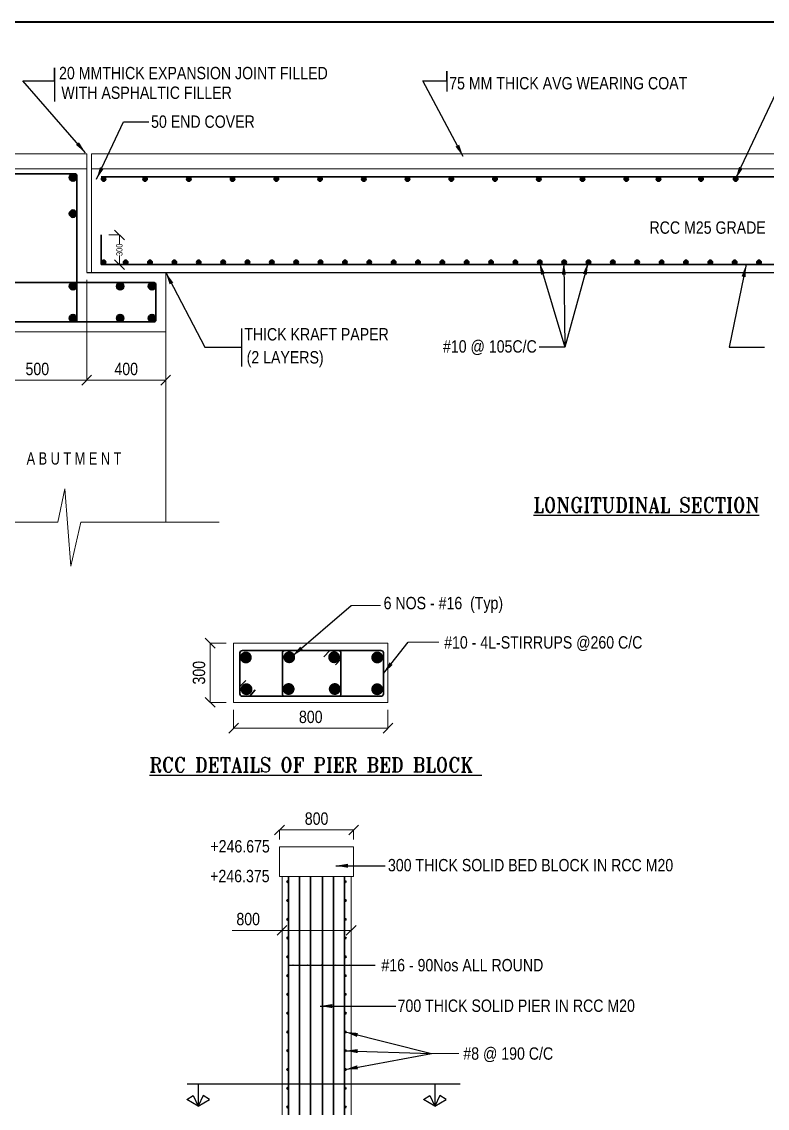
# Model space of a CAD drawing. Header units: millimetres. Extents: x 909709 to 971015, y -310804 to -265208.
# Drawn here: x 923949 to 939047, y -287199 to -265208 of the extents above; entities that cross this region are included whole.
import ezdxf
from ezdxf.enums import TextEntityAlignment as Align

# ---------------------------------------------------------------- set-up
doc = ezdxf.new("R2010")
doc.units = ezdxf.units.MM
doc.header["$LTSCALE"] = 300
doc.header["$MEASUREMENT"] = 0
for name, color, linetype, lineweight in [('DWG TEXT', 3, 'Continuous', 25), ('elevations', 7, 'Continuous', 25), ('MAIN', 7, 'Continuous', 25)]:
    doc.layers.add(name, color=color, linetype=linetype, lineweight=lineweight)
doc.layers.add('steel', color=7, linetype='Continuous')
doc.styles.add('ARIAL NARROW', font='ARIALN.TTF', dxfattribs={"height": 250})
doc.styles.add('arn', font='ARIALN.TTF')
doc.styles.add('ROMANT', font='romant')
doc.styles.add('SEC', font='ARIALN.TTF', dxfattribs={"height": 125})
doc.dimstyles.new('REIN FORCE', dxfattribs={"dimtxt": 125, "dimasz": 200, "dimexe": 1.25, "dimexo": 150, "dimtad": 0, "dimdec": 1, "dimlfac": 0.5, "dimdsep": 46, "dimtxsty": 'SEC', "dimblk": 'OBLIQUE', "dimcen": 2.5, "dimdle": 1.25, "dimclrd": 6, "dimclre": 5, "dimclrt": 1, "dimadec": 0, "dimazin": 0, "dimtfac": 1, "dimtdec": 1, "dimtmove": 0, "dimatfit": 3, "dimfxl": 1, "dimlwd": 15, "dimlwe": 13, "dimarcsym": 0})
doc.dimstyles.new('REIN FORCE 2', dxfattribs={"dimtxt": 250, "dimasz": 200, "dimexe": 1.25, "dimexo": 150, "dimgap": 100, "dimtad": 1, "dimdec": 1, "dimlfac": 0.5, "dimdsep": 46, "dimtxsty": 'ARIAL NARROW', "dimblk": 'OBLIQUE', "dimcen": 2.5, "dimdle": 1.25, "dimadec": 0, "dimazin": 0, "dimtfac": 1, "dimtdec": 1, "dimtmove": 0, "dimatfit": 3, "dimfxl": 1, "dimlwd": 15, "dimlwe": 13, "dimarcsym": 0})
doc.dimstyles.new('STANDARD$7', dxfattribs={"dimtxt": 2, "dimasz": 2, "dimexe": 1.25, "dimexo": 0.625, "dimtad": 1, "dimdec": 0, "dimlfac": 0.5, "dimdsep": 46, "dimtxsty": 'ARIAL NARROW', "dimcen": 2.5, "dimdle": 0.1, "dimse1": 1, "dimse2": 1, "dimadec": 0, "dimazin": 0, "dimtfac": 1, "dimtdec": 0, "dimtmove": 0, "dimatfit": 3, "dimfxl": 1, "dimtolj": 1, "dimtzin": 0, "dimarcsym": 0})

# ---------------------------------------------------------------- blocks, each defined once
blk = doc.blocks.new('_Oblique')
at = {"color": 0, "linetype": 'ByBlock', "lineweight": -2}
blk.add_line((-0.5, -0.5), (0.5, 0.5), dxfattribs=at)
blk = doc.blocks.new('*D40')
at = {"layer": 'Defpoints', "color": 0, "linetype": 'ByBlock', "transparency": 16777216}
for p in [(929170, -281566), (929170, -281907), (930670, -281907)]:
    blk.add_point(p, dxfattribs=at)
at = {"layer": 'MAIN', "color": 0, "linetype": 'Continuous', "lineweight": 15, "transparency": 16777216}
blk.add_line((930671, -281566), (929169, -281566), dxfattribs=at)
at = {"layer": 'MAIN', "color": 0, "linetype": 'ByBlock', "lineweight": 13, "transparency": 16777216}
for p, q in [((929170, -281757), (929170, -281565)), ((930670, -281757), (930670, -281565))]:
    blk.add_line(p, q, dxfattribs=at)
at = {"layer": 'MAIN', "color": 0, "linetype": 'ByBlock', "lineweight": 15, "transparency": 16777216, "xscale": 200, "yscale": 200, "zscale": 200, "rotation": 180}
blk.add_blockref('_Oblique', (929170, -281566), dxfattribs=at)
at = {"layer": 'MAIN', "color": 0, "linetype": 'ByBlock', "lineweight": 15, "transparency": 16777216, "xscale": 200, "yscale": 200, "zscale": 200}
blk.add_blockref('_Oblique', (930670, -281566), dxfattribs=at)
at = {"layer": 'MAIN', "color": 0, "linetype": 'ByBlock', "transparency": 16777216, "insert": (929920, -281338), "char_height": 250, "attachment_point": 5, "style": 'ARIAL NARROW'}
blk.add_mtext('800', dxfattribs=at)
blk = doc.blocks.new('*D57')
at = {"layer": 'Defpoints', "color": 0, "linetype": 'ByBlock', "transparency": 16777216}
for p in [(925561, -269524), (925561, -270124), (925927, -270124)]:
    blk.add_point(p, dxfattribs=at)
at = {"layer": 'MAIN', "color": 5, "linetype": 'ByBlock', "lineweight": 13, "transparency": 16777216}
for p, q in [((925711, -269524), (925928, -269524)), ((925711, -270124), (925928, -270124))]:
    blk.add_line(p, q, dxfattribs=at)
at = {"layer": 'MAIN', "color": 6, "linetype": 'Continuous', "lineweight": 15, "transparency": 16777216}
for p, q in [((925927, -269523), (925927, -269711)), ((925927, -270126), (925927, -269938))]:
    blk.add_line(p, q, dxfattribs=at)
at = {"layer": 'MAIN', "color": 6, "linetype": 'ByBlock', "lineweight": 15, "transparency": 16777216, "xscale": 200, "yscale": 200, "zscale": 200}
for p, rotation in [((925927, -269524), 90), ((925927, -270124), 270)]:
    blk.add_blockref('_Oblique', p, dxfattribs=dict(at, rotation=rotation))
at = {"layer": 'MAIN', "color": 1, "linetype": 'ByBlock', "transparency": 16777216, "insert": (925927, -269824), "char_height": 125, "attachment_point": 5, "rotation": 90, "style": 'SEC'}
blk.add_mtext('300', dxfattribs=at)
blk = doc.blocks.new('*D58')
at = {"layer": 'Defpoints', "color": 0, "linetype": 'ByBlock', "transparency": 16777216}
for p in [(930620, -283598), (929220, -283728), (930620, -283728)]:
    blk.add_point(p, dxfattribs=at)
at = {"layer": 'MAIN', "color": 0, "linetype": 'Continuous', "lineweight": 15, "transparency": 16777216}
for p, q in [((929220, -283598), (928208, -283598)), ((930620, -283598), (929219, -283598))]:
    blk.add_line(p, q, dxfattribs=at)
at = {"layer": 'MAIN', "color": 0, "linetype": 'ByBlock', "lineweight": 13, "transparency": 16777216}
for p, q in [((929220, -283578), (929220, -283597)), ((930620, -283578), (930620, -283597))]:
    blk.add_line(p, q, dxfattribs=at)
at = {"layer": 'MAIN', "color": 0, "linetype": 'ByBlock', "lineweight": 15, "transparency": 16777216, "xscale": 200, "yscale": 200, "zscale": 200, "rotation": 180}
blk.add_blockref('_Oblique', (929220, -283598), dxfattribs=at)
at = {"layer": 'MAIN', "color": 0, "linetype": 'ByBlock', "lineweight": 15, "transparency": 16777216, "xscale": 200, "yscale": 200, "zscale": 200}
blk.add_blockref('_Oblique', (930620, -283598), dxfattribs=at)
at = {"layer": 'MAIN', "color": 0, "linetype": 'ByBlock', "transparency": 16777216, "insert": (928535, -283371), "char_height": 250, "attachment_point": 5, "style": 'ARIAL NARROW'}
blk.add_mtext('800', dxfattribs=at)
blk = doc.blocks.new('*D55')
at = {"layer": 'Defpoints', "color": 0, "linetype": 'ByBlock', "transparency": 16777216}
for p in [(928240, -278984), (931365, -278984), (928240, -279506)]:
    blk.add_point(p, dxfattribs=at)
at = {"layer": 'MAIN', "color": 0, "linetype": 'ByBlock', "lineweight": 13, "transparency": 16777216}
for p, q in [((928240, -279134), (928240, -279508)), ((931365, -279134), (931365, -279508))]:
    blk.add_line(p, q, dxfattribs=at)
at = {"layer": 'MAIN', "color": 0, "linetype": 'Continuous', "lineweight": 15, "transparency": 16777216}
blk.add_line((931366, -279506), (928238, -279506), dxfattribs=at)
at = {"layer": 'MAIN', "color": 0, "linetype": 'ByBlock', "lineweight": 15, "transparency": 16777216, "xscale": 200, "yscale": 200, "zscale": 200, "rotation": 180}
blk.add_blockref('_Oblique', (928240, -279506), dxfattribs=at)
at = {"layer": 'MAIN', "color": 0, "linetype": 'ByBlock', "lineweight": 15, "transparency": 16777216, "xscale": 200, "yscale": 200, "zscale": 200}
blk.add_blockref('_Oblique', (931365, -279506), dxfattribs=at)
at = {"layer": 'MAIN', "color": 0, "linetype": 'ByBlock', "transparency": 16777216, "insert": (929802, -279279), "char_height": 250, "attachment_point": 5, "style": 'ARIAL NARROW'}
blk.add_mtext('800', dxfattribs=at)
blk = doc.blocks.new('*D56')
at = {"layer": 'Defpoints', "color": 0, "linetype": 'ByBlock', "transparency": 16777216}
for p in [(927766, -277784), (928240, -277784), (928240, -278984)]:
    blk.add_point(p, dxfattribs=at)
at = {"layer": 'MAIN', "color": 0, "linetype": 'ByBlock', "lineweight": 13, "transparency": 16777216}
for p, q in [((928090, -277784), (927765, -277784)), ((928090, -278984), (927765, -278984))]:
    blk.add_line(p, q, dxfattribs=at)
at = {"layer": 'MAIN', "color": 0, "linetype": 'Continuous', "lineweight": 15, "transparency": 16777216}
blk.add_line((927766, -278985), (927766, -277783), dxfattribs=at)
at = {"layer": 'MAIN', "color": 0, "linetype": 'ByBlock', "lineweight": 15, "transparency": 16777216, "xscale": 200, "yscale": 200, "zscale": 200}
for p, rotation in [((927766, -277784), 90), ((927766, -278984), 270)]:
    blk.add_blockref('_Oblique', p, dxfattribs=dict(at, rotation=rotation))
at = {"layer": 'MAIN', "color": 0, "linetype": 'ByBlock', "transparency": 16777216, "insert": (927539, -278384), "char_height": 250, "attachment_point": 5, "rotation": 90, "style": 'ARIAL NARROW'}
blk.add_mtext('300', dxfattribs=at)
blk = doc.blocks.new('*D46')
at = {"layer": 'Defpoints', "color": 0, "linetype": 'ByBlock', "transparency": 16777216}
for p in [(925265, -270284), (923265, -271484), (925265, -272464)]:
    blk.add_point(p, dxfattribs=at)
at = {"layer": 'MAIN', "color": 0, "linetype": 'ByBlock', "lineweight": 13, "transparency": 16777216}
for p, q in [((925265, -270434), (925265, -272466)), ((923265, -271634), (923265, -272466))]:
    blk.add_line(p, q, dxfattribs=at)
at = {"layer": 'MAIN', "color": 0, "linetype": 'Continuous', "lineweight": 15, "transparency": 16777216}
blk.add_line((923264, -272464), (925266, -272464), dxfattribs=at)
at = {"layer": 'MAIN', "color": 0, "linetype": 'ByBlock', "lineweight": 15, "transparency": 16777216, "xscale": 200, "yscale": 200, "zscale": 200, "rotation": 180}
blk.add_blockref('_Oblique', (923265, -272464), dxfattribs=at)
at = {"layer": 'MAIN', "color": 0, "linetype": 'ByBlock', "lineweight": 15, "transparency": 16777216, "xscale": 200, "yscale": 200, "zscale": 200}
blk.add_blockref('_Oblique', (925265, -272464), dxfattribs=at)
at = {"layer": 'MAIN', "color": 0, "linetype": 'ByBlock', "transparency": 16777216, "insert": (924265, -272237), "char_height": 250, "attachment_point": 5, "style": 'ARIAL NARROW'}
blk.add_mtext('500', dxfattribs=at)
blk = doc.blocks.new('*D47')
at = {"layer": 'Defpoints', "color": 0, "linetype": 'ByBlock', "transparency": 16777216}
for p in [(925265, -270924), (926865, -271484), (926865, -272464)]:
    blk.add_point(p, dxfattribs=at)
at = {"layer": 'MAIN', "color": 0, "linetype": 'ByBlock', "lineweight": 13, "transparency": 16777216}
for p, q in [((925265, -271074), (925265, -272466)), ((926865, -271634), (926865, -272466))]:
    blk.add_line(p, q, dxfattribs=at)
at = {"layer": 'MAIN', "color": 0, "linetype": 'Continuous', "lineweight": 15, "transparency": 16777216}
blk.add_line((925264, -272464), (926866, -272464), dxfattribs=at)
at = {"layer": 'MAIN', "color": 0, "linetype": 'ByBlock', "lineweight": 15, "transparency": 16777216, "xscale": 200, "yscale": 200, "zscale": 200, "rotation": 180}
blk.add_blockref('_Oblique', (925265, -272464), dxfattribs=at)
at = {"layer": 'MAIN', "color": 0, "linetype": 'ByBlock', "lineweight": 15, "transparency": 16777216, "xscale": 200, "yscale": 200, "zscale": 200}
blk.add_blockref('_Oblique', (926865, -272464), dxfattribs=at)
at = {"layer": 'MAIN', "color": 0, "linetype": 'ByBlock', "transparency": 16777216, "insert": (926065, -272237), "char_height": 250, "attachment_point": 5, "style": 'ARIAL NARROW'}
blk.add_mtext('400', dxfattribs=at)

msp = doc.modelspace()

# ---------------------------------------------------------------- hatches: boundary and pattern name
at = {"layer": 'steel', "linetype": 'ByBlock', "lineweight": 35}
for points in [[(925062.33, -268361.67), (925062.33, -268361.3, 0.41348564), (924987.33, -268286.49, 1), (924987.33, -268436.49, 0.41348564)], [(925062.33, -268361.67), (925062.33, -268361.3, 0.41348564), (924987.33, -268286.49, 1), (924987.33, -268436.49, 0.41348564)], [(925562.32, -268390.73), (925562.32, -268390.5, -0.41348564), (925607.32, -268345.61, -1), (925607.32, -268435.61, -0.41348564)], [(925562.32, -268390.73), (925562.32, -268390.5, -0.41348564), (925607.32, -268345.61, -1), (925607.32, -268435.61, -0.41348564)], [(926401.7, -268390.73), (926401.7, -268390.5, -0.41348564), (926446.7, -268345.61, -1), (926446.7, -268435.61, -0.41348564)], [(926401.7, -268390.73), (926401.7, -268390.5, -0.41348564), (926446.7, -268345.61, -1), (926446.7, -268435.61, -0.41348564)], [(927287.58, -268390.73), (927287.58, -268390.5, -0.41348564), (927332.58, -268345.61, -1), (927332.58, -268435.61, -0.41348564)], [(927287.58, -268390.73), (927287.58, -268390.5, -0.41348564), (927332.58, -268345.61, -1), (927332.58, -268435.61, -0.41348564)], [(928173.46, -268390.73), (928173.46, -268390.5, -0.41348564), (928218.46, -268345.61, -1), (928218.46, -268435.61, -0.41348564)], [(928173.46, -268390.73), (928173.46, -268390.5, -0.41348564), (928218.46, -268345.61, -1), (928218.46, -268435.61, -0.41348564)], [(929059.34, -268390.73), (929059.34, -268390.5, -0.41348564), (929104.34, -268345.61, -1), (929104.34, -268435.61, -0.41348564)], [(929059.34, -268390.73), (929059.34, -268390.5, -0.41348564), (929104.34, -268345.61, -1), (929104.34, -268435.61, -0.41348564)], [(929945.21, -268390.73), (929945.21, -268390.5, -0.41348564), (929990.21, -268345.61, -1), (929990.21, -268435.61, -0.41348564)], [(929945.21, -268390.73), (929945.21, -268390.5, -0.41348564), (929990.21, -268345.61, -1), (929990.21, -268435.61, -0.41348564)], [(930831.09, -268390.73), (930831.09, -268390.5, -0.41348564), (930876.09, -268345.61, -1), (930876.09, -268435.61, -0.41348564)], [(930831.09, -268390.73), (930831.09, -268390.5, -0.41348564), (930876.09, -268345.61, -1), (930876.09, -268435.61, -0.41348564)], [(931716.97, -268390.73), (931716.97, -268390.5, -0.41348564), (931761.97, -268345.61, -1), (931761.97, -268435.61, -0.41348564)], [(931716.97, -268390.73), (931716.97, -268390.5, -0.41348564), (931761.97, -268345.61, -1), (931761.97, -268435.61, -0.41348564)], [(932602.85, -268390.73), (932602.85, -268390.5, -0.41348564), (932647.85, -268345.61, -1), (932647.85, -268435.61, -0.41348564)], [(932602.85, -268390.73), (932602.85, -268390.5, -0.41348564), (932647.85, -268345.61, -1), (932647.85, -268435.61, -0.41348564)], [(933488.72, -268390.73), (933488.72, -268390.5, -0.41348564), (933533.72, -268345.61, -1), (933533.72, -268435.61, -0.41348564)], [(933488.72, -268390.73), (933488.72, -268390.5, -0.41348564), (933533.72, -268345.61, -1), (933533.72, -268435.61, -0.41348564)], [(934374.6, -268390.73), (934374.6, -268390.5, -0.41348564), (934419.6, -268345.61, -1), (934419.6, -268435.61, -0.41348564)], [(934374.6, -268390.73), (934374.6, -268390.5, -0.41348564), (934419.6, -268345.61, -1), (934419.6, -268435.61, -0.41348564)], [(935260.48, -268390.73), (935260.48, -268390.5, -0.41348564), (935305.48, -268345.61, -1), (935305.48, -268435.61, -0.41348564)], [(935260.48, -268390.73), (935260.48, -268390.5, -0.41348564), (935305.48, -268345.61, -1), (935305.48, -268435.61, -0.41348564)], [(936146.36, -268390.73), (936146.36, -268390.5, -0.41348564), (936191.36, -268345.61, -1), (936191.36, -268435.61, -0.41348564)], [(936146.36, -268390.73), (936146.36, -268390.5, -0.41348564), (936191.36, -268345.61, -1), (936191.36, -268435.61, -0.41348564)], [(936798.82, -268390.73), (936798.82, -268390.5, -0.41348564), (936843.82, -268345.61, -1), (936843.82, -268435.61, -0.41348564)], [(936798.82, -268390.73), (936798.82, -268390.5, -0.41348564), (936843.82, -268345.61, -1), (936843.82, -268435.61, -0.41348564)], [(937749.97, -268390.73), (937749.97, -268390.5, 0.41348564), (937704.97, -268345.61, 1), (937704.97, -268435.61, 0.41348564)], [(937749.97, -268390.73), (937749.97, -268390.5, 0.41348564), (937704.97, -268345.61, 1), (937704.97, -268435.61, 0.41348564)], [(938451.05, -268390.73), (938451.05, -268390.5, 0.41348564), (938406.05, -268345.61, 1), (938406.05, -268435.61, 0.41348564)], [(938451.05, -268390.73), (938451.05, -268390.5, 0.41348564), (938406.05, -268345.61, 1), (938406.05, -268435.61, 0.41348564)], [(925062.33, -269092.71), (925062.33, -269093.09, -0.41348564), (924987.33, -269167.9, -1), (924987.33, -269017.9, -0.41348564)], [(925062.33, -269092.71), (925062.33, -269093.09, -0.41348564), (924987.33, -269167.9, -1), (924987.33, -269017.9, -0.41348564)], [(925562.32, -270077.88), (925562.32, -270078.11, 0.41348564), (925607.32, -270122.99, 1), (925607.32, -270032.99, 0.41348564)], [(925562.32, -270077.88), (925562.32, -270078.11, 0.41348564), (925607.32, -270122.99, 1), (925607.32, -270032.99, 0.41348564)], [(926099.1, -270077.88), (926099.1, -270078.11, -0.41348564), (926054.1, -270122.99, -1), (926054.1, -270032.99, -0.41348564)], [(926099.1, -270077.88), (926099.1, -270078.11, -0.41348564), (926054.1, -270122.99, -1), (926054.1, -270032.99, -0.41348564)], [(926592.37, -270077.88), (926592.37, -270078.11, -0.41348564), (926547.37, -270122.99, -1), (926547.37, -270032.99, -0.41348564)], [(926592.37, -270077.88), (926592.37, -270078.11, -0.41348564), (926547.37, -270122.99, -1), (926547.37, -270032.99, -0.41348564)], [(927085.64, -270077.88), (927085.64, -270078.11, -0.41348564), (927040.64, -270122.99, -1), (927040.64, -270032.99, -0.41348564)], [(927085.64, -270077.88), (927085.64, -270078.11, -0.41348564), (927040.64, -270122.99, -1), (927040.64, -270032.99, -0.41348564)], [(927578.92, -270077.88), (927578.92, -270078.11, -0.41348564), (927533.92, -270122.99, -1), (927533.92, -270032.99, -0.41348564)], [(927578.92, -270077.88), (927578.92, -270078.11, -0.41348564), (927533.92, -270122.99, -1), (927533.92, -270032.99, -0.41348564)], [(928072.19, -270077.88), (928072.19, -270078.11, -0.41348564), (928027.19, -270122.99, -1), (928027.19, -270032.99, -0.41348564)], [(928072.19, -270077.88), (928072.19, -270078.11, -0.41348564), (928027.19, -270122.99, -1), (928027.19, -270032.99, -0.41348564)], [(928565.46, -270077.88), (928565.46, -270078.11, -0.41348564), (928520.46, -270122.99, -1), (928520.46, -270032.99, -0.41348564)], [(928565.46, -270077.88), (928565.46, -270078.11, -0.41348564), (928520.46, -270122.99, -1), (928520.46, -270032.99, -0.41348564)], [(929058.74, -270077.88), (929058.74, -270078.11, -0.41348564), (929013.74, -270122.99, -1), (929013.74, -270032.99, -0.41348564)], [(929058.74, -270077.88), (929058.74, -270078.11, -0.41348564), (929013.74, -270122.99, -1), (929013.74, -270032.99, -0.41348564)], [(929552.01, -270077.88), (929552.01, -270078.11, -0.41348564), (929507.01, -270122.99, -1), (929507.01, -270032.99, -0.41348564)], [(929552.01, -270077.88), (929552.01, -270078.11, -0.41348564), (929507.01, -270122.99, -1), (929507.01, -270032.99, -0.41348564)], [(930045.28, -270077.88), (930045.28, -270078.11, -0.41348564), (930000.28, -270122.99, -1), (930000.28, -270032.99, -0.41348564)], [(930045.28, -270077.88), (930045.28, -270078.11, -0.41348564), (930000.28, -270122.99, -1), (930000.28, -270032.99, -0.41348564)], [(930045.28, -270077.88), (930045.28, -270078.11, -0.41348564), (930000.28, -270122.99, -1), (930000.28, -270032.99, -0.41348564)], [(930045.28, -270077.88), (930045.28, -270078.11, -0.41348564), (930000.28, -270122.99, -1), (930000.28, -270032.99, -0.41348564)], [(930538.55, -270077.88), (930538.55, -270078.11, -0.41348564), (930493.55, -270122.99, -1), (930493.55, -270032.99, -0.41348564)], [(930538.55, -270077.88), (930538.55, -270078.11, -0.41348564), (930493.55, -270122.99, -1), (930493.55, -270032.99, -0.41348564)], [(931031.83, -270077.88), (931031.83, -270078.11, -0.41348564), (930986.83, -270122.99, -1), (930986.83, -270032.99, -0.41348564)], [(931031.83, -270077.88), (931031.83, -270078.11, -0.41348564), (930986.83, -270122.99, -1), (930986.83, -270032.99, -0.41348564)], [(931525.1, -270077.88), (931525.1, -270078.11, -0.41348564), (931480.1, -270122.99, -1), (931480.1, -270032.99, -0.41348564)], [(931525.1, -270077.88), (931525.1, -270078.11, -0.41348564), (931480.1, -270122.99, -1), (931480.1, -270032.99, -0.41348564)], [(932018.37, -270077.88), (932018.37, -270078.11, -0.41348564), (931973.37, -270122.99, -1), (931973.37, -270032.99, -0.41348564)], [(932018.37, -270077.88), (932018.37, -270078.11, -0.41348564), (931973.37, -270122.99, -1), (931973.37, -270032.99, -0.41348564)], [(932511.64, -270077.88), (932511.64, -270078.11, -0.41348564), (932466.64, -270122.99, -1), (932466.64, -270032.99, -0.41348564)], [(932511.64, -270077.88), (932511.64, -270078.11, -0.41348564), (932466.64, -270122.99, -1), (932466.64, -270032.99, -0.41348564)], [(933004.92, -270077.88), (933004.92, -270078.11, -0.41348564), (932959.92, -270122.99, -1), (932959.92, -270032.99, -0.41348564)], [(933004.92, -270077.88), (933004.92, -270078.11, -0.41348564), (932959.92, -270122.99, -1), (932959.92, -270032.99, -0.41348564)], [(933498.19, -270077.88), (933498.19, -270078.11, -0.41348564), (933453.19, -270122.99, -1), (933453.19, -270032.99, -0.41348564)], [(933498.19, -270077.88), (933498.19, -270078.11, -0.41348564), (933453.19, -270122.99, -1), (933453.19, -270032.99, -0.41348564)], [(933991.46, -270077.88), (933991.46, -270078.11, -0.41348564), (933946.46, -270122.99, -1), (933946.46, -270032.99, -0.41348564)], [(933991.46, -270077.88), (933991.46, -270078.11, -0.41348564), (933946.46, -270122.99, -1), (933946.46, -270032.99, -0.41348564)], [(934484.74, -270077.88), (934484.74, -270078.11, -0.41348564), (934439.74, -270122.99, -1), (934439.74, -270032.99, -0.41348564)], [(934484.74, -270077.88), (934484.74, -270078.11, -0.41348564), (934439.74, -270122.99, -1), (934439.74, -270032.99, -0.41348564)], [(934978.01, -270077.88), (934978.01, -270078.11, -0.41348564), (934933.01, -270122.99, -1), (934933.01, -270032.99, -0.41348564)], [(934978.01, -270077.88), (934978.01, -270078.11, -0.41348564), (934933.01, -270122.99, -1), (934933.01, -270032.99, -0.41348564)], [(935471.28, -270077.88), (935471.28, -270078.11, -0.41348564), (935426.28, -270122.99, -1), (935426.28, -270032.99, -0.41348564)], [(935471.28, -270077.88), (935471.28, -270078.11, -0.41348564), (935426.28, -270122.99, -1), (935426.28, -270032.99, -0.41348564)], [(935964.55, -270077.88), (935964.55, -270078.11, -0.41348564), (935919.55, -270122.99, -1), (935919.55, -270032.99, -0.41348564)], [(935964.55, -270077.88), (935964.55, -270078.11, -0.41348564), (935919.55, -270122.99, -1), (935919.55, -270032.99, -0.41348564)], [(935964.55, -270077.88), (935964.55, -270078.11, -0.41348564), (935919.55, -270122.99, -1), (935919.55, -270032.99, -0.41348564)], [(935964.55, -270077.88), (935964.55, -270078.11, -0.41348564), (935919.55, -270122.99, -1), (935919.55, -270032.99, -0.41348564)], [(936457.83, -270077.88), (936457.83, -270078.11, -0.41348564), (936412.83, -270122.99, -1), (936412.83, -270032.99, -0.41348564)], [(936457.83, -270077.88), (936457.83, -270078.11, -0.41348564), (936412.83, -270122.99, -1), (936412.83, -270032.99, -0.41348564)], [(936951.1, -270077.88), (936951.1, -270078.11, -0.41348564), (936906.1, -270122.99, -1), (936906.1, -270032.99, -0.41348564)], [(936951.1, -270077.88), (936951.1, -270078.11, -0.41348564), (936906.1, -270122.99, -1), (936906.1, -270032.99, -0.41348564)], [(937444.37, -270077.88), (937444.37, -270078.11, -0.41348564), (937399.37, -270122.99, -1), (937399.37, -270032.99, -0.41348564)], [(937444.37, -270077.88), (937444.37, -270078.11, -0.41348564), (937399.37, -270122.99, -1), (937399.37, -270032.99, -0.41348564)], [(937937.64, -270077.88), (937937.64, -270078.11, -0.41348564), (937892.64, -270122.99, -1), (937892.64, -270032.99, -0.41348564)], [(937937.64, -270077.88), (937937.64, -270078.11, -0.41348564), (937892.64, -270122.99, -1), (937892.64, -270032.99, -0.41348564)], [(938430.92, -270077.88), (938430.92, -270078.11, -0.41348564), (938385.92, -270122.99, -1), (938385.92, -270032.99, -0.41348564)], [(938430.92, -270077.88), (938430.92, -270078.11, -0.41348564), (938385.92, -270122.99, -1), (938385.92, -270032.99, -0.41348564)], [(938924.19, -270077.88), (938924.19, -270078.11, -0.41348564), (938879.19, -270122.99, -1), (938879.19, -270032.99, -0.41348564)], [(938924.19, -270077.88), (938924.19, -270078.11, -0.41348564), (938879.19, -270122.99, -1), (938879.19, -270032.99, -0.41348564)], [(925062.33, -270561.67), (925062.33, -270561.3, 0.41348564), (924987.33, -270486.49, 1), (924987.33, -270636.49, 0.41348564)], [(925062.33, -270561.67), (925062.33, -270561.3, 0.41348564), (924987.33, -270486.49, 1), (924987.33, -270636.49, 0.41348564)], [(925867.32, -270561.67), (925867.32, -270561.3, -0.41348564), (925942.32, -270486.49, -1), (925942.32, -270636.49, -0.41348564)], [(925867.32, -270561.67), (925867.32, -270561.3, -0.41348564), (925942.32, -270486.49, -1), (925942.32, -270636.49, -0.41348564)], [(926662.33, -270561.67), (926662.33, -270561.3, 0.41348564), (926587.33, -270486.49, 1), (926587.33, -270636.49, 0.41348564)], [(926662.33, -270561.67), (926662.33, -270561.3, 0.41348564), (926587.33, -270486.49, 1), (926587.33, -270636.49, 0.41348564)], [(925062.33, -271206.94), (925062.33, -271207.31, -0.41348564), (924987.33, -271282.12, -1), (924987.33, -271132.12, -0.41348564)], [(925062.33, -271206.94), (925062.33, -271207.31, -0.41348564), (924987.33, -271282.12, -1), (924987.33, -271132.12, -0.41348564)], [(925867.32, -271206.94), (925867.32, -271207.31, 0.41348564), (925942.32, -271282.12, 1), (925942.32, -271132.12, 0.41348564)], [(925867.32, -271206.94), (925867.32, -271207.31, 0.41348564), (925942.32, -271282.12, 1), (925942.32, -271132.12, 0.41348564)], [(926662.33, -271206.94), (926662.33, -271207.31, -0.41348564), (926587.33, -271282.12, -1), (926587.33, -271132.12, -0.41348564)], [(926662.33, -271206.94), (926662.33, -271207.31, -0.41348564), (926587.33, -271282.12, -1), (926587.33, -271132.12, -0.41348564)], [(929351.92, -282614.35, 1), (929319.92, -282614.35, 1)], [(930519.92, -282614.35, 1), (930487.92, -282614.35, 1)], [(929351.92, -282994.35, 1), (929319.92, -282994.35, 1)], [(930519.92, -282994.35, 1), (930487.92, -282994.35, 1)], [(929351.92, -283374.35, 1), (929319.92, -283374.35, 1)], [(930519.92, -283374.35, 1), (930487.92, -283374.35, 1)], [(929351.92, -283754.35, 1), (929319.92, -283754.35, 1)], [(930519.92, -283754.35, 1), (930487.92, -283754.35, 1)], [(929351.92, -284134.35, 1), (929319.92, -284134.35, 1)], [(930519.92, -284134.35, 1), (930487.92, -284134.35, 1)], [(929351.92, -284514.35, 1), (929319.92, -284514.35, 1)], [(930519.92, -284514.35, 1), (930487.92, -284514.35, 1)], [(929351.92, -284894.35, 1), (929319.92, -284894.35, 1)], [(930519.92, -284894.35, 1), (930487.92, -284894.35, 1)], [(929351.92, -285274.35, 1), (929319.92, -285274.35, 1)], [(930519.92, -285274.35, 1), (930487.92, -285274.35, 1)], [(929351.92, -285654.35, 1), (929319.92, -285654.35, 1)], [(930519.92, -285654.35, 1), (930487.92, -285654.35, 1)], [(929351.92, -286034.35, 1), (929319.92, -286034.35, 1)], [(930519.92, -286034.35, 1), (930487.92, -286034.35, 1)], [(929351.92, -286414.35, 1), (929319.92, -286414.35, 1)], [(930519.92, -286414.35, 1), (930487.92, -286414.35, 1)], [(929351.92, -286794.35, 1), (929319.92, -286794.35, 1)], [(930519.92, -286794.35, 1), (930487.92, -286794.35, 1)], [(929351.92, -287174.35, 1), (929319.92, -287174.35, 1)], [(930519.92, -287174.35, 1), (930487.92, -287174.35, 1)]]:
    msp.add_hatch(color=0, dxfattribs=at).paths.add_polyline_path(points)

# ---------------------------------------------------------------- linework, layer by layer
at = {"layer": 'DWG TEXT', "color": 0, "linetype": 'ByBlock'}
msp.add_line((928400.32, -271420.2), (928400.32, -272183.69), dxfattribs=at)
at = {"layer": 'MAIN', "color": 0, "lineweight": 40}
msp.add_line((909708.72, -265208.01), (971014.76, -265208.01), dxfattribs=at)
at = {"layer": 'MAIN', "color": 0, "linetype": 'ByBlock', "lineweight": 18}
for p, q in [((911264.83, -267884.3), (925264.83, -267884.3)), ((925264.83, -270284.3), (925264.83, -267884.3)), ((925360.83, -267884.3), (947464.83, -267884.3)), ((925360.83, -270284.3), (925360.83, -267884.3)), ((911264.83, -268184.3), (925264.83, -268184.3)), ((925360.83, -268184.3), (947464.83, -268184.3)), ((925264.83, -270284.3), (950482.43, -270284.3)), ((926864.83, -271484.3), (926864.83, -270284.3)), ((926864.83, -271484.3), (923264.83, -271484.3)), ((926864.83, -271484.3), (926864.83, -275334.76)), ((931364.55, -277783.83), (928239.55, -277783.83)), ((928239.55, -277783.83), (928239.55, -278983.83)), ((931364.55, -278983.83), (931364.55, -277783.83)), ((928239.55, -278983.83), (931364.55, -278983.83)), ((929169.92, -281907.04), (930669.92, -281906.99)), ((929169.92, -281907.04), (929169.92, -282507.04)), ((930669.92, -281906.99), (930669.92, -282506.99)), ((929169.92, -282507.04), (930669.92, -282506.99)), ((929219.92, -282507.03), (929219.92, -288779.58)), ((930619.92, -282506.99), (930619.92, -288779.58))]:
    msp.add_line(p, q, dxfattribs=at)
at = {"layer": 'MAIN', "color": 0, "linetype": 'ByBlock'}
for p, q in [((925264.83, -270284.3), (950482.43, -270284.3)), ((927298.8, -286703.08), (932825.32, -286703.08)), ((927523.54, -286703.08), (927523.54, -287159.66)), ((932316.12, -286703.08), (932316.12, -287159.66)), ((927295.79, -287020.57), (927423.18, -286942.1)), ((927423.18, -286942.1), (927523.54, -287159.66)), ((927623.9, -286942.1), (927523.54, -287159.66)), ((927751.29, -287020.57), (927623.9, -286942.1)), ((932088.36, -287020.57), (932215.76, -286942.1)), ((932215.76, -286942.1), (932316.12, -287159.66)), ((932416.48, -286942.1), (932316.12, -287159.66)), ((932543.87, -287020.57), (932416.48, -286942.1)), ((927523.54, -287159.66), (927295.79, -287020.57)), ((927523.54, -287159.66), (927751.29, -287020.57)), ((932316.12, -287159.66), (932088.36, -287020.57)), ((932316.12, -287159.66), (932543.87, -287020.57))]:
    msp.add_line(p, q, dxfattribs=at)
at = {"layer": 'MAIN', "color": 0, "lineweight": 9}
for p, q in [((924679, -275334.76), (924821.09, -274663.67)), ((924821.09, -274663.67), (924941.4, -276229.85)), ((924679, -275334.76), (921781.35, -275334.76)), ((924941.4, -276229.85), (925146.1, -275334.76)), ((925146.1, -275334.76), (927944.61, -275334.76)), ((930620.13, -277022.17), (931214.43, -277022.12)), ((931777.79, -277762.42), (932396.79, -277762.37)), ((932242.56, -286093.13), (932799.17, -286093.13))]:
    msp.add_line(p, q, dxfattribs=at)
at = {"layer": 'MAIN', "color": 0, "linetype": 'ByBlock'}
for p in [(926448.31, -268344.3), (927334.19, -268344.3), (928220.06, -268344.3), (929105.94, -268344.3), (929991.82, -268344.3), (930877.7, -268344.3), (931763.57, -268344.3), (932649.45, -268344.3), (933535.33, -268344.3), (934421.21, -268344.3), (935307.08, -268344.3), (936192.96, -268344.3), (936845.42, -268344.3), (937703.37, -268344.3), (938404.45, -268344.3), (926056.7, -270124.3), (926964, -270124.3), (927536.52, -270124.3), (927665.59, -270124.3), (928443.82, -270124.3), (929016.34, -270124.3), (929923.64, -270124.3), (930002.88, -270124.3), (930910.18, -270124.3), (931482.7, -270124.3), (931611.77, -270124.3), (932883.27, -270124.3), (933455.79, -270124.3), (933584.86, -270124.3), (934363.09, -270124.3), (934935.61, -270124.3), (935842.91, -270124.3), (935922.16, -270124.3), (936829.45, -270124.3), (937401.97, -270124.3), (937531.04, -270124.3), (938802.55, -270124.3)]:
    msp.add_point(p, dxfattribs=at)
at = {"layer": 'steel', "color": 0, "linetype": 'ByBlock', "lineweight": 35}
for p, q in [((923504.83, -268284.3), (925024.83, -268284.3)), ((925064.83, -271284.3), (925064.83, -268324.3)), ((925560.83, -268344.3), (947264.83, -268344.3)), ((925560.83, -270124.3), (925560.83, -269524.3)), ((925560.83, -270124.3), (947264.83, -270124.3)), ((926624.83, -270484.3), (923464.83, -270484.3)), ((926664.83, -271244.3), (926664.83, -270524.3)), ((926624.83, -271284.3), (923504.83, -271284.3)), ((931223.85, -277933.53), (928417.75, -277933.53)), ((930185.84, -277933.53), (930069.36, -278064.51)), ((928367.75, -278809.52), (928367.75, -277983.53)), ((929227.45, -278809.52), (929227.45, -277983.53)), ((930414.15, -278111.06), (930301.1, -278225)), ((930414.15, -278809.52), (930414.15, -277983.53)), ((931273.85, -278809.52), (931273.85, -277983.53)), ((928367.75, -278663.17), (928487.3, -278542.69)), ((928565.57, -278859.52), (928678.05, -278733.04)), ((931223.85, -278859.52), (928417.75, -278859.52)), ((929351.92, -282507.03), (929351.92, -289879.58)), ((929575.92, -282507.02), (929575.92, -289879.58)), ((929799.92, -282507.02), (929799.92, -289879.58)), ((930039.92, -282507.01), (930039.92, -289879.58)), ((930263.92, -282507), (930263.92, -289879.58)), ((930487.92, -282506.99), (930487.92, -289879.58))]:
    msp.add_line(p, q, dxfattribs=at)
at = {"layer": 'steel', "color": 0, "linetype": 'ByBlock', "lineweight": 35, "const_width": 120}
for points in [[(928427.96, -278075.36, -1), (928547.96, -278075.36, -1)], [(929306.24, -278070.86, -1), (929426.24, -278070.86, -1)], [(930335.36, -278070.86, 1), (930215.36, -278070.86, 1)], [(931088.11, -278075.36, -1), (931208.11, -278075.36, -1)], [(928441.04, -278718.24, -1), (928561.04, -278718.24, -1)], [(929294.24, -278713.74, -1), (929414.24, -278713.74, -1)], [(930347.36, -278713.74, 1), (930227.36, -278713.74, 1)], [(931087.06, -278718.24, -1), (931207.06, -278718.24, -1)]]:
    msp.add_lwpolyline(points, format="xyb", close=True, dxfattribs=at)
at = {"layer": 'steel', "color": 0, "linetype": 'ByBlock', "lineweight": 35}
for centre, radius in [((924987.33, -268361.49), 75), ((924987.33, -268361.49), 75), ((925607.32, -268390.61), 45), ((925607.32, -268390.61), 45), ((926446.7, -268390.61), 45), ((926446.7, -268390.61), 45), ((927332.58, -268390.61), 45), ((927332.58, -268390.61), 45), ((928218.46, -268390.61), 45), ((928218.46, -268390.61), 45), ((929104.34, -268390.61), 45), ((929104.34, -268390.61), 45), ((929990.21, -268390.61), 45), ((929990.21, -268390.61), 45), ((930876.09, -268390.61), 45), ((930876.09, -268390.61), 45), ((931761.97, -268390.61), 45), ((931761.97, -268390.61), 45), ((932647.85, -268390.61), 45), ((932647.85, -268390.61), 45), ((933533.72, -268390.61), 45), ((933533.72, -268390.61), 45), ((934419.6, -268390.61), 45), ((934419.6, -268390.61), 45), ((935305.48, -268390.61), 45), ((935305.48, -268390.61), 45), ((936191.36, -268390.61), 45), ((936191.36, -268390.61), 45), ((936843.82, -268390.61), 45), ((936843.82, -268390.61), 45), ((937704.97, -268390.61), 45), ((937704.97, -268390.61), 45), ((938406.05, -268390.61), 45), ((938406.05, -268390.61), 45), ((924987.33, -269092.9), 75), ((924987.33, -269092.9), 75), ((925607.32, -270077.99), 45), ((925607.32, -270077.99), 45), ((926054.1, -270077.99), 45), ((926054.1, -270077.99), 45), ((926547.37, -270077.99), 45), ((926547.37, -270077.99), 45), ((927040.64, -270077.99), 45), ((927040.64, -270077.99), 45), ((927533.92, -270077.99), 45), ((927533.92, -270077.99), 45), ((928027.19, -270077.99), 45), ((928027.19, -270077.99), 45), ((928520.46, -270077.99), 45), ((928520.46, -270077.99), 45), ((929013.74, -270077.99), 45), ((929013.74, -270077.99), 45), ((929507.01, -270077.99), 45), ((929507.01, -270077.99), 45), ((930000.28, -270077.99), 45), ((930000.28, -270077.99), 45), ((930000.28, -270077.99), 45), ((930000.28, -270077.99), 45), ((930493.55, -270077.99), 45), ((930493.55, -270077.99), 45), ((930986.83, -270077.99), 45), ((930986.83, -270077.99), 45), ((931480.1, -270077.99), 45), ((931480.1, -270077.99), 45), ((931973.37, -270077.99), 45), ((931973.37, -270077.99), 45), ((932466.64, -270077.99), 45), ((932466.64, -270077.99), 45), ((932959.92, -270077.99), 45), ((932959.92, -270077.99), 45), ((933453.19, -270077.99), 45), ((933453.19, -270077.99), 45), ((933946.46, -270077.99), 45), ((933946.46, -270077.99), 45), ((934439.74, -270077.99), 45), ((934439.74, -270077.99), 45), ((934933.01, -270077.99), 45), ((934933.01, -270077.99), 45), ((935426.28, -270077.99), 45), ((935426.28, -270077.99), 45), ((935919.55, -270077.99), 45), ((935919.55, -270077.99), 45), ((935919.55, -270077.99), 45), ((935919.55, -270077.99), 45), ((936412.83, -270077.99), 45), ((936412.83, -270077.99), 45), ((936906.1, -270077.99), 45), ((936906.1, -270077.99), 45), ((937399.37, -270077.99), 45), ((937399.37, -270077.99), 45), ((937892.64, -270077.99), 45), ((937892.64, -270077.99), 45), ((938385.92, -270077.99), 45), ((938385.92, -270077.99), 45), ((938879.19, -270077.99), 45), ((938879.19, -270077.99), 45), ((924987.33, -270561.49), 75), ((924987.33, -270561.49), 75), ((925942.32, -270561.49), 75), ((925942.32, -270561.49), 75), ((926587.33, -270561.49), 75), ((926587.33, -270561.49), 75), ((924987.33, -271207.12), 75), ((924987.33, -271207.12), 75), ((925942.32, -271207.12), 75), ((925942.32, -271207.12), 75), ((926587.33, -271207.12), 75), ((926587.33, -271207.12), 75), ((929335.92, -282614.35), 16), ((930503.92, -282614.35), 16), ((929335.92, -282994.35), 16), ((930503.92, -282994.35), 16), ((929335.92, -283374.35), 16), ((930503.92, -283374.35), 16), ((929335.92, -283754.35), 16), ((930503.92, -283754.35), 16), ((929335.92, -284134.35), 16), ((930503.92, -284134.35), 16), ((929335.92, -284514.35), 16), ((930503.92, -284514.35), 16), ((929335.92, -284894.35), 16), ((930503.92, -284894.35), 16), ((929335.92, -285274.35), 16), ((930503.92, -285274.35), 16), ((929335.92, -285654.35), 16), ((930503.92, -285654.35), 16), ((929335.92, -286034.35), 16), ((930503.92, -286034.35), 16), ((929335.92, -286414.35), 16), ((930503.92, -286414.35), 16), ((929335.92, -286794.35), 16), ((930503.92, -286794.35), 16), ((929335.92, -287174.35), 16), ((930503.92, -287174.35), 16)]:
    msp.add_circle(centre, radius, dxfattribs=at)
for centre, radius, start, end in [((925024.83, -268324.3), 40, 0, 90), ((926624.83, -270524.3), 40, 0, 90), ((926624.83, -271244.3), 40, 270, 0), ((928417.75, -277983.53), 50, 90, 180), ((929277.45, -277983.53), 50, 90, 180), ((930364.15, -277983.53), 50, 0, 90), ((931223.85, -277983.53), 50, 0, 90), ((928417.75, -278809.52), 50, 180, 270), ((929277.45, -278809.52), 50, 180, 270), ((930364.15, -278809.52), 50, 270, 0), ((931223.85, -278809.52), 50, 270, 0)]:
    msp.add_arc(centre, radius, start, end, dxfattribs=at)

# ---------------------------------------------------------------- texts
at = {"color": 0, "style": 'ROMANT', "width": 0.9}
msp.add_text('%%ULONGITUDINAL SECTION', height=300, dxfattribs=at).set_placement((934312.58, -275137.92))
msp.add_text('%%URCC DETAILS OF PIER BED BLOCK ', height=300, dxfattribs=at).set_placement((929900.52, -280396.62), align=Align.CENTER)
at = {"layer": 'DWG TEXT', "color": 0, "lineweight": 9, "style": 'ARIAL NARROW'}
for s, p in [('20 MMTHICK EXPANSION JOINT FILLED', (924705.17, -266372.04)), ('WITH ASPHALTIC FILLER', (924751.52, -266769.42)), ('75 MM THICK AVG WEARING COAT', (932605.91, -266576.88)), ('50 END COVER', (926568.38, -267354.92)), ('RCC M25 GRADE', (936661.66, -269499)), ('THICK KRAFT PAPER', (928454.64, -271659.17)), ('#10 @ 105C/C', (932480.19, -271904.72)), ('(2 LAYERS)', (928503.55, -272125.14))]:
    msp.add_text(s, height=250, dxfattribs=at).set_placement(p)
at = {"layer": 'DWG TEXT', "color": 0, "lineweight": 9, "char_height": 250, "attachment_point": 4, "style": 'ARIAL NARROW'}
for s, insert in [('6 NOS - #16  (Typ)', (931277.79, -277012.21)), ('#10 - 4L-STIRRUPS @260 C/C', (932503.29, -277795.33)), ('300 THICK SOLID BED BLOCK IN RCC M20', (931365.46, -282280.28)), ('#16 - 90Nos ALL ROUND', (931232.96, -284304.38)), ('700 THICK SOLID PIER IN RCC M20', (931560.74, -285125.05)), ('#8 @ 190 C/C', (932892.21, -286116.12))]:
    msp.add_mtext(s, dxfattribs=dict(at, insert=insert))
at = {"layer": 'elevations', "color": 0, "linetype": 'ByBlock', "style": 'ARIAL NARROW', "width": 0.9}
msp.add_text('A B U T M E N T', height=250, dxfattribs=at).set_placement((924047.84, -274171.22))
at = {"layer": 'elevations', "color": 0, "linetype": 'ByBlock', "char_height": 250, "width": 2930.8252, "attachment_point": 1, "style": 'ARIAL NARROW'}
for s, insert in [(' +246.675', (927690.47, -281771.91)), (' +246.375', (927685.83, -282373.83))]:
    msp.add_mtext(s, dxfattribs=dict(at, insert=insert))

# ---------------------------------------------------------------- dimensions: what is measured, and where the dimension line sits
at = {"layer": 'MAIN', "color": 0, "linetype": 'ByBlock'}
dim = msp.add_linear_dim(base=(925926.77, -270124.3), p1=(925560.83, -269524.3), p2=(925560.83, -270124.3), angle=90, dimstyle='REIN FORCE', dxfattribs=at)
dim.commit()
dim.dimension.update_dxf_attribs({"geometry": '*D57', "text_midpoint": (925926.77, -269824.3)})
dim = msp.add_linear_dim(base=(925264.83, -272464.35), p1=(923264.83, -271484.3), p2=(925264.83, -270284.3), angle=180, text='500', dimstyle='REIN FORCE 2', dxfattribs=at)
dim.commit()
dim.dimension.update_dxf_attribs({"geometry": '*D46', "text_midpoint": (924264.83, -272464.35), "dimtype": 160})
for base, p1, p2, angle, text, picture, middle in [((926864.83, -272464.35), (925264.83, -270924.3), (926864.83, -271484.3), 180, '400', '*D47', (926064.83, -272236.7)), ((927766.46, -277783.83), (928239.55, -278983.83), (928239.55, -277783.83), 90, '300', '*D56', (927538.82, -278383.83))]:
    dim = msp.add_linear_dim(base=base, p1=p1, p2=p2, angle=angle, text=text, dimstyle='REIN FORCE 2', dxfattribs=at)
    dim.commit()
    dim.dimension.update_dxf_attribs({"geometry": picture, "text_midpoint": middle})
for base, p1, p2, picture, middle in [((928239.55, -279506.32), (931364.55, -278983.83), (928239.55, -278983.83), '*D55', (929802.05, -279278.67)), ((929169.92, -281565.95), (930669.92, -281906.99), (929169.92, -281907.04), '*D40', (929919.92, -281338.31))]:
    dim = msp.add_linear_dim(base=base, p1=p1, p2=p2, text='800', dimstyle='REIN FORCE 2', dxfattribs=at)
    dim.commit()
    dim.dimension.update_dxf_attribs({"geometry": picture, "text_midpoint": middle})
dim = msp.add_linear_dim(base=(930619.92, -283598.15), p1=(929219.92, -283727.88), p2=(930619.92, -283727.88), text='800', dimstyle='REIN FORCE 2', dxfattribs=at)
dim.commit()
dim.dimension.update_dxf_attribs({"geometry": '*D58', "text_midpoint": (928534.52, -283598.15), "dimtype": 160})

# ---------------------------------------------------------------- leaders
at = {"layer": 'MAIN', "color": 0, "lineweight": 9}
for points, override in [([(925241.23, -267861.89), (923971.12, -266402.69), (924614.92, -266402.69), (924614.92, -266140.64), (924614.92, -266824.36)], {"dimtxt": 300, "dimasz": 250, "dimexe": 0.18, "dimexo": 0.0625, "dimgap": 0.09, "dimtad": 0, "dimtoh": 1, "dimlfac": 1, "dimzin": 0, "dimtxsty": 'arn', "dimcen": 0.09, "dimdle": 200, "dimtdec": 4, "dimtofl": 0}), ([(932888.03, -267937.26), (932069.89, -266402.69), (932558.38, -266402.69), (932558.38, -266206.65), (932558.38, -266617.72)], {"dimtxt": 300, "dimasz": 250, "dimexe": 0.18, "dimexo": 0.0625, "dimgap": 0.09, "dimtad": 0, "dimtoh": 1, "dimlfac": 1, "dimzin": 0, "dimtxsty": 'arn', "dimcen": 0.09, "dimdle": 200, "dimtdec": 4, "dimtofl": 0}), ([(938406.05, -268390.61), (939341.03, -266402.69)], {"dimtxt": 300, "dimasz": 250, "dimexe": 0.18, "dimexo": 0.0625, "dimgap": 0.09, "dimtad": 0, "dimtoh": 1, "dimlfac": 1, "dimzin": 0, "dimtxsty": 'arn', "dimcen": 0.09, "dimdle": 200, "dimtdec": 4, "dimtofl": 0}), ([(925465, -268394.38), (926008.34, -267237.16), (926525.17, -267237.16)], {"dimtxt": 300, "dimasz": 250, "dimexe": 0.18, "dimexo": 0.0625, "dimgap": 0.09, "dimtad": 0, "dimtoh": 1, "dimlfac": 1, "dimzin": 0, "dimtxsty": 'arn', "dimcen": 0.09, "dimdle": 200, "dimtdec": 4, "dimtofl": 0}), ([(935418.4, -270077.99), (934945.24, -271792.3), (934430.51, -271792.3)], {"dimtxt": 300, "dimasz": 250, "dimexe": 0.18, "dimexo": 0.0625, "dimgap": 0.09, "dimtad": 0, "dimtoh": 1, "dimlfac": 1, "dimzin": 0, "dimtxsty": 'arn', "dimcen": 0.09, "dimdle": 200, "dimtdec": 4, "dimtofl": 0}), ([(934431.85, -270077.99), (934945.24, -271792.3)], {"dimtxt": 300, "dimasz": 250, "dimexe": 0.18, "dimexo": 0.0625, "dimgap": 0.09, "dimtad": 0, "dimtoh": 1, "dimlfac": 1, "dimzin": 0, "dimtxsty": 'arn', "dimcen": 0.09, "dimdle": 200, "dimtdec": 4, "dimtofl": 0}), ([(934925.13, -270077.99), (934945.24, -271792.3)], {"dimtxt": 300, "dimasz": 250, "dimexe": 0.18, "dimexo": 0.0625, "dimgap": 0.09, "dimtad": 0, "dimtoh": 1, "dimlfac": 1, "dimzin": 0, "dimtxsty": 'arn', "dimcen": 0.09, "dimdle": 200, "dimtdec": 4, "dimtofl": 0}), ([(938617.03, -270124.3), (938276.21, -271792.3), (938987.84, -271792.3)], {"dimtxt": 300, "dimasz": 250, "dimexe": 0.18, "dimexo": 0.0625, "dimgap": 0.09, "dimtad": 0, "dimtoh": 1, "dimlfac": 1, "dimzin": 0, "dimtxsty": 'arn', "dimcen": 0.09, "dimdle": 200, "dimtdec": 4, "dimtofl": 0}), ([(926864.83, -270284.3), (927654.46, -271791.85), (928400.43, -271792.75)], {"dimtxt": 300, "dimasz": 250, "dimexe": 0.18, "dimexo": 0.0625, "dimgap": 0.09, "dimtad": 0, "dimtoh": 1, "dimlfac": 1, "dimzin": 0, "dimtxsty": 'arn', "dimcen": 0.09, "dimdle": 200, "dimtdec": 4, "dimtofl": 0}), ([(929426.21, -278049.4), (930620.13, -277022.17)], {"dimtxt": 300, "dimasz": 250, "dimexe": 0.18, "dimexo": 0.0625, "dimgap": 0.09, "dimtad": 0, "dimtoh": 1, "dimlfac": 1, "dimzin": 0, "dimcen": 0.09, "dimdle": 200, "dimtdec": 4, "dimtofl": 0}), ([(931273.85, -278396.53), (931777.79, -277762.42)], {"dimtxt": 300, "dimasz": 250, "dimexe": 0.18, "dimexo": 0.0625, "dimgap": 0.09, "dimtad": 0, "dimtoh": 1, "dimlfac": 1, "dimzin": 0, "dimcen": 0.09, "dimdle": 200, "dimtdec": 4, "dimtofl": 0}), ([(930308.78, -282291.21), (931309.61, -282291.21)], {"dimtxt": 300, "dimasz": 250, "dimexe": 0.18, "dimexo": 0.0625, "dimgap": 0.09, "dimtad": 0, "dimtoh": 1, "dimlfac": 1, "dimzin": 0, "dimtxsty": 'arn', "dimcen": 0.09, "dimdle": 200, "dimtdec": 4, "dimtofl": 0}), ([(929351.92, -284302.51), (929729.85, -284303.35)], {"dimtxt": 300, "dimasz": 100, "dimexe": 0.18, "dimexo": 0.0625, "dimgap": 0.09, "dimtad": 0, "dimtoh": 1, "dimlfac": 1, "dimzin": 0, "dimtxsty": 'arn', "dimcen": 0.09, "dimdle": 200, "dimtdec": 4, "dimtofl": 0}), ([(929638.75, -284302.93), (929979.85, -284303.77)], {"dimtxt": 300, "dimasz": 100, "dimexe": 0.18, "dimexo": 0.0625, "dimgap": 0.09, "dimtad": 0, "dimtoh": 1, "dimlfac": 1, "dimzin": 0, "dimtxsty": 'arn', "dimcen": 0.09, "dimdle": 200, "dimtdec": 4, "dimtofl": 0}), ([(929919.83, -284303.64), (930479.85, -284304.61)], {"dimtxt": 300, "dimasz": 100, "dimexe": 0.18, "dimexo": 0.0625, "dimgap": 0.09, "dimtad": 0, "dimtoh": 1, "dimlfac": 1, "dimzin": 0, "dimtxsty": 'arn', "dimcen": 0.09, "dimdle": 200, "dimtdec": 4, "dimtofl": 0}), ([(930201.09, -284304.13), (930679.85, -284305.03)], {"dimtxt": 300, "dimasz": 100, "dimexe": 0.18, "dimexo": 0.0625, "dimgap": 0.09, "dimtad": 0, "dimtoh": 1, "dimlfac": 1, "dimzin": 0, "dimtxsty": 'arn', "dimcen": 0.09, "dimdle": 200, "dimtdec": 4, "dimtofl": 0}), ([(930487.89, -284304.63), (931105.12, -284305.47)], {"dimtxt": 300, "dimasz": 100, "dimexe": 0.18, "dimexo": 0.0625, "dimgap": 0.09, "dimtad": 0, "dimtoh": 1, "dimlfac": 1, "dimzin": 0, "dimtxsty": 'arn', "dimcen": 0.09, "dimdle": 200, "dimtdec": 4, "dimtofl": 0}), ([(929992.02, -285130.76), (931521.89, -285130.76)], {"dimtxt": 300, "dimasz": 250, "dimexe": 0.18, "dimexo": 0.0625, "dimgap": 0.09, "dimtad": 0, "dimtoh": 1, "dimlfac": 1, "dimzin": 0, "dimtxsty": 'arn', "dimcen": 0.09, "dimdle": 200, "dimtdec": 4, "dimtofl": 0}), ([(930503.92, -285654.35), (932244.08, -286093.13)], {"dimtxt": 300, "dimasz": 250, "dimexe": 0.18, "dimexo": 0.0625, "dimgap": 0.09, "dimtad": 0, "dimtoh": 1, "dimlfac": 1, "dimzin": 0, "dimtxsty": 'arn', "dimcen": 0.09, "dimdle": 200, "dimtdec": 4, "dimtofl": 0}), ([(930503.92, -286034.35), (932242.56, -286093.13)], {"dimtxt": 300, "dimasz": 250, "dimexe": 0.18, "dimexo": 0.0625, "dimgap": 0.09, "dimtad": 0, "dimtoh": 1, "dimlfac": 1, "dimzin": 0, "dimtxsty": 'arn', "dimcen": 0.09, "dimdle": 200, "dimtdec": 4, "dimtofl": 0}), ([(930503.92, -286414.35), (932244.08, -286093.13)], {"dimtxt": 300, "dimasz": 250, "dimexe": 0.18, "dimexo": 0.0625, "dimgap": 0.09, "dimtad": 0, "dimtoh": 1, "dimlfac": 1, "dimzin": 0, "dimtxsty": 'arn', "dimcen": 0.09, "dimdle": 200, "dimtdec": 4, "dimtofl": 0})]:
    msp.add_leader(points, dimstyle='STANDARD$7', override=override, dxfattribs=at)

doc.saveas('drawing.dxf')
